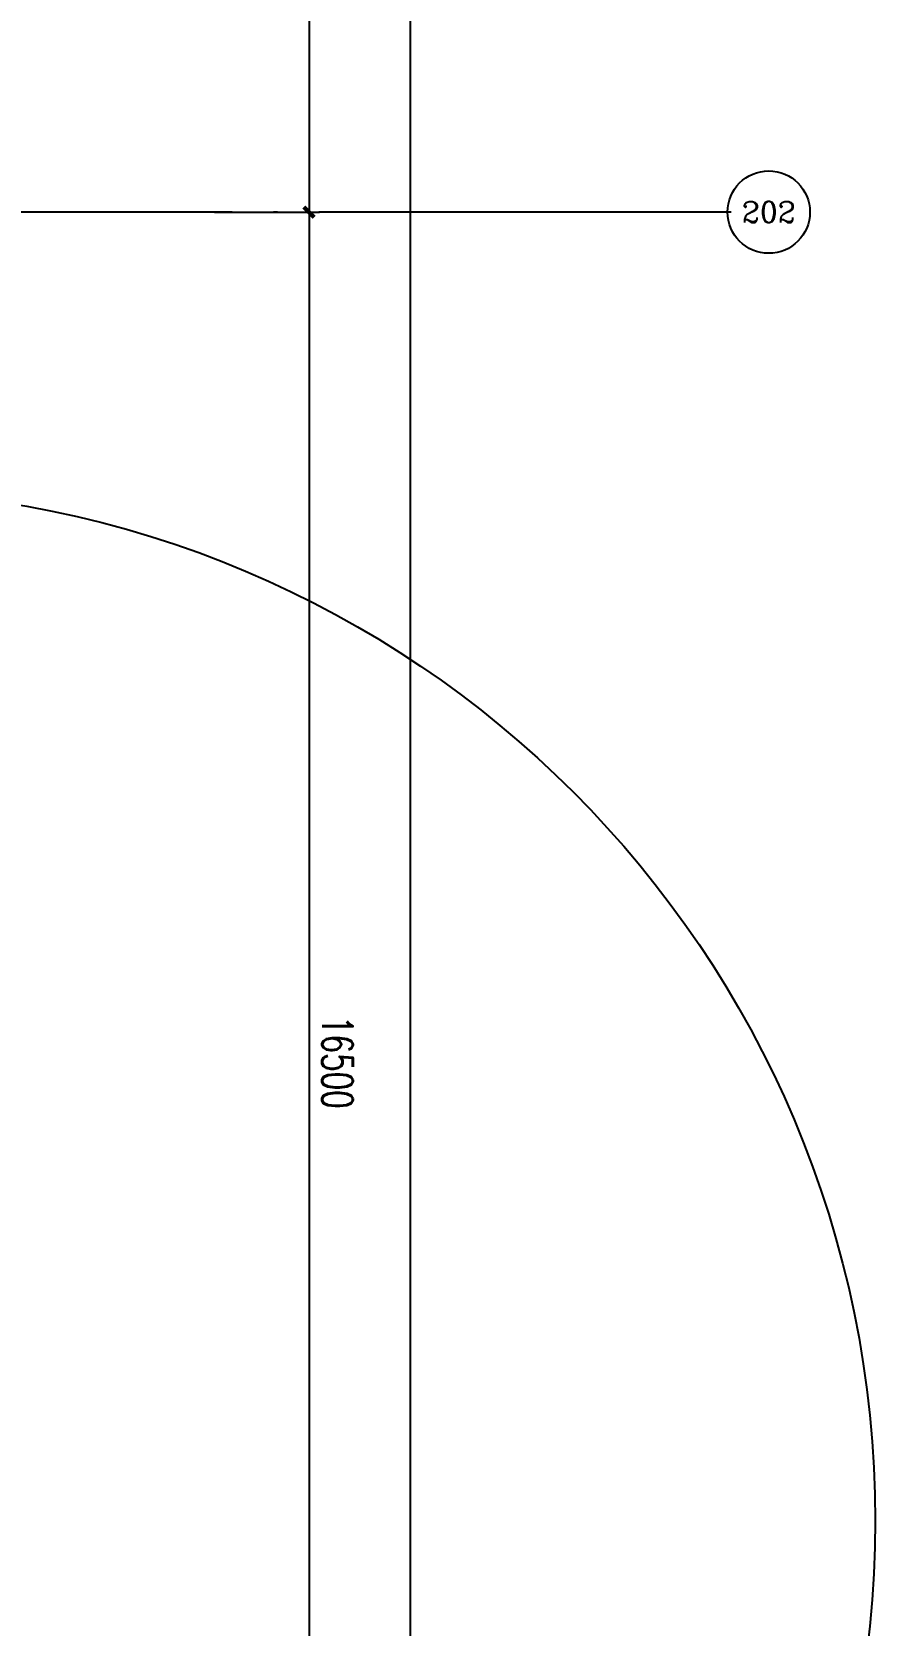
# Model space of a CAD drawing. Extents: x -821772 to -21949, y 506164 to 1049594.
# Drawn here: x -126734 to -118553, y 642858 to 658320 of the extents above; entities that cross this region are included whole.
import ezdxf
from ezdxf.enums import TextEntityAlignment as Align
from ezdxf.xclip import XClip

# ---------------------------------------------------------------- set-up
doc = ezdxf.new("R2010")
doc.units = 0
doc.header["$LTSCALE"] = 1000
doc.header["$MEASUREMENT"] = 0
doc.header["$XCLIPFRAME"] = 2
doc.linetypes.add('10平面20250807_t3$0$DOTE', pattern=[2.42, 2, -0.2, 0.02, -0.2])
doc.layers.get('Defpoints').update_dxf_attribs({"color": 210})
for name, color, linetype in [('10平面20250807_t3$0$A-AXIS-D', 8, 'Continuous'), ('10平面20250807_t3$0$A-AXIS-DOTE', 8, '10平面20250807_t3$0$DOTE'), ('10平面20250807_t3$0$A-LIN-V', 8, 'Continuous'), ('10平面20250807_t3$0$AS-WALL', 8, 'Continuous'), ('10平面20250807_t3$0$PUB_TEXT', 8, 'Continuous'), ('10平面20250807_t3$0$SB_ZF消火栓', 10, 'Continuous')]:
    doc.layers.add(name, color=color, linetype=linetype)
doc.styles.add('10平面20250807_t3$0$_TCH_AXIS', font='COMPLEX', dxfattribs={"bigfont": 'GBCBIG'})
doc.styles.add('10平面20250807_t3$0$_TCH_DIM_T3', font='SIMPLEX', dxfattribs={"width": 0.705882, "bigfont": 'GBCBIG'})
doc.styles.add('10平面20250807_t3$0$A-DIM_T3', font='SIMPLEX', dxfattribs={"width": 0.705882, "bigfont": 'GBCBIG'})
doc.dimstyles.new('10平面20250807_t3$0$_TCH_ARCH&&100', dxfattribs={"dimtxt": 297.5, "dimasz": 100, "dimexe": 100, "dimexo": 100, "dimgap": 126.25, "dimtad": 1, "dimdec": 0, "dimzin": 0, "dimdsep": 46, "dimtxsty": '10平面20250807_t3$0$_TCH_DIM_T3', "dimblk": '10平面20250807_t3$0$_ArchTick', "dimcen": 0.09, "dimclrt": 7, "dimazin": 2, "dimtfac": 1, "dimtdec": 0, "dimtix": 1, "dimtmove": 2, "dimatfit": 3, "dimfxl": 0, "dimtolj": 1, "dimtzin": 0, "dimarcsym": 0})
doc.dimstyles.new('10平面20250807_t3$0$A-DIM&&100', dxfattribs={"dimtxt": 297.5, "dimasz": 100, "dimexe": 100, "dimexo": 100, "dimgap": 126.25, "dimtad": 1, "dimdec": 0, "dimzin": 0, "dimdsep": 46, "dimtxsty": '10平面20250807_t3$0$A-DIM_T3', "dimblk": '10平面20250807_t3$0$_ArchTick', "dimcen": 0.09, "dimclrt": 7, "dimazin": 2, "dimtfac": 1, "dimtdec": 0, "dimtix": 1, "dimtmove": 2, "dimatfit": 3, "dimfxl": 0, "dimtolj": 1, "dimtzin": 0, "dimarcsym": 0})

# ---------------------------------------------------------------- blocks, each defined once
blk = doc.blocks.new('10平面20250807_t3$0$_ArchTick')
at = {"color": 0, "linetype": 'ByBlock', "const_width": 0.4}
blk.add_lwpolyline([(-0.5, -0.5), (0.5, 0.5)], dxfattribs=at)
blk = doc.blocks.new('*D9963')
at = {"layer": '10平面20250807_t3$0$A-AXIS-D', "color": 0, "lineweight": -2}
for p, q in [((95776, -131750), (96792, -131750)), ((96692, -131750), (96692, -148250)), ((95776, -148250), (96792, -148250))]:
    blk.add_line(p, q, dxfattribs=at)
at = {"layer": 'Defpoints', "color": 0}
for p in [(95676, -131750), (95676, -148250), (96692, -148250)]:
    blk.add_point(p, dxfattribs=at)
at = {"layer": '10平面20250807_t3$0$A-AXIS-D', "color": 0, "lineweight": -2, "xscale": 100, "yscale": 100, "zscale": 100}
for p, rotation in [((96692, -131750), 90), ((96692, -148250), 270)]:
    blk.add_blockref('10平面20250807_t3$0$_ArchTick', p, dxfattribs=dict(at, rotation=rotation))
at = {"layer": '10平面20250807_t3$0$A-AXIS-D', "color": 7, "insert": (96967, -140000), "char_height": 297.5, "attachment_point": 5, "rotation": 270, "style": '10平面20250807_t3$0$A-DIM_T3'}
blk.add_mtext('\\A1;16500', dxfattribs=at)
blk = doc.blocks.new('*D9964')
at = {"layer": '10平面20250807_t3$0$A-AXIS-D', "color": 0, "lineweight": -2}
for p, q in [((95776, -148250), (96792, -148250)), ((96692, -148250), (96692, -164750)), ((95776, -164750), (96792, -164750))]:
    blk.add_line(p, q, dxfattribs=at)
at = {"layer": 'Defpoints', "color": 0}
for p in [(95676, -148250), (95676, -164750), (96692, -164750)]:
    blk.add_point(p, dxfattribs=at)
at = {"layer": '10平面20250807_t3$0$A-AXIS-D', "color": 0, "lineweight": -2, "xscale": 100, "yscale": 100, "zscale": 100}
for p, rotation in [((96692, -148250), 90), ((96692, -164750), 270)]:
    blk.add_blockref('10平面20250807_t3$0$_ArchTick', p, dxfattribs=dict(at, rotation=rotation))
at = {"layer": '10平面20250807_t3$0$A-AXIS-D', "color": 7, "insert": (96967, -156500), "char_height": 297.5, "attachment_point": 5, "rotation": 270, "style": '10平面20250807_t3$0$A-DIM_T3'}
blk.add_mtext('\\A1;16500', dxfattribs=at)
blk = doc.blocks.new('*D10046')
at = {"layer": '10平面20250807_t3$0$A-AXIS-D', "color": 0, "lineweight": -2}
for p, q in [((95876, -81600), (97772, -81600)), ((97672, -81600), (97672, -165400)), ((95876, -165400), (97772, -165400))]:
    blk.add_line(p, q, dxfattribs=at)
at = {"layer": 'Defpoints', "color": 0}
for p in [(95776, -81600), (95776, -165400), (97672, -165400)]:
    blk.add_point(p, dxfattribs=at)
at = {"layer": '10平面20250807_t3$0$A-AXIS-D', "color": 0, "lineweight": -2, "xscale": 100, "yscale": 100, "zscale": 100}
for p, rotation in [((97672, -81600), 90), ((97672, -165400), 270)]:
    blk.add_blockref('10平面20250807_t3$0$_ArchTick', p, dxfattribs=dict(at, rotation=rotation))
at = {"layer": '10平面20250807_t3$0$A-AXIS-D', "color": 7, "insert": (97947, -123500), "char_height": 297.5, "attachment_point": 5, "rotation": 270, "style": '10平面20250807_t3$0$_TCH_DIM_T3'}
blk.add_mtext('\\A1;83800', dxfattribs=at)
blk = doc.blocks.new('10平面20250807_t3$0$A$C5D961328')
at = {"layer": '10平面20250807_t3$0$A-LIN-V', "ltscale": 500}
blk.add_circle((350, 40), 10001, dxfattribs=at)
blk = doc.blocks.new('10平面20250807_t3$0$234243242332')
at = {"layer": '10平面20250807_t3$0$SB_ZF消火栓', "rotation": 90}
blk.add_blockref('10平面20250807_t3$0$A$C5D961328', (-128514, 643522), dxfattribs=at)
blk = doc.blocks.new('10平面20250807_t3$0$dote')
at = {"layer": '10平面20250807_t3$0$A-AXIS-D'}
blk.add_circle((101151.5, -148248.9), 400, dxfattribs=at)
at = {"layer": '10平面20250807_t3$0$A-AXIS-DOTE', "ltscale": 2}
blk.add_line((100786.4, -148250), (-75513.6, -148250), dxfattribs=at)
at = {"layer": '10平面20250807_t3$0$PUB_TEXT', "style": '10平面20250807_t3$0$_TCH_AXIS'}
blk.add_text('202', height=202.97, dxfattribs=at).set_placement((100890.5, -148350.4), (101412.4, -148350.4), align=Align.FIT)
at = {"layer": '10平面20250807_t3$0$A-AXIS-D'}
for base, p1, p2, dimstyle, picture, middle in [((97671.9, -165400), (95776.4, -81600), (95776.4, -165400), '10平面20250807_t3$0$_TCH_ARCH&&100', '*D10046', (97946.9, -123500)), ((96692.2, -148250), (95676.4, -131750), (95676.4, -148250), '10平面20250807_t3$0$A-DIM&&100', '*D9963', (96967.2, -140000)), ((96692.2, -164750), (95676.4, -148250), (95676.4, -164750), '10平面20250807_t3$0$A-DIM&&100', '*D9964', (96967.2, -156500))]:
    dim = blk.add_linear_dim(base=base, p1=p1, p2=p2, angle=270, dimstyle=dimstyle, override={"dimgap": 0}, dxfattribs=at)
    dim.commit()
    dim.dimension.update_dxf_attribs({"geometry": picture, "text_midpoint": middle, "dimtype": 129, "text_rotation": 270})
blk = doc.blocks.new('10平面20250807_t3')
at = {"layer": '10平面20250807_t3$0$AS-WALL'}
blk.add_blockref('10平面20250807_t3$0$dote', (-220736.4, 804820), dxfattribs=at)
at = {"layer": '10平面20250807_t3$0$SB_ZF消火栓', "linetype": 'Continuous'}
blk.add_blockref('10平面20250807_t3$0$234243242332', (0, 0), dxfattribs=at)

msp = doc.modelspace()

# ---------------------------------------------------------------- block references
at = {"ltscale": 100}
ref = msp.add_blockref('10平面20250807_t3', (0, 0), dxfattribs=at)
XClip(ref).set_block_clipping_path([(-386212.6353242097, 506163.79756496), (-21948.7593967821, 884998.2285294847)])

doc.saveas('drawing.dxf')
